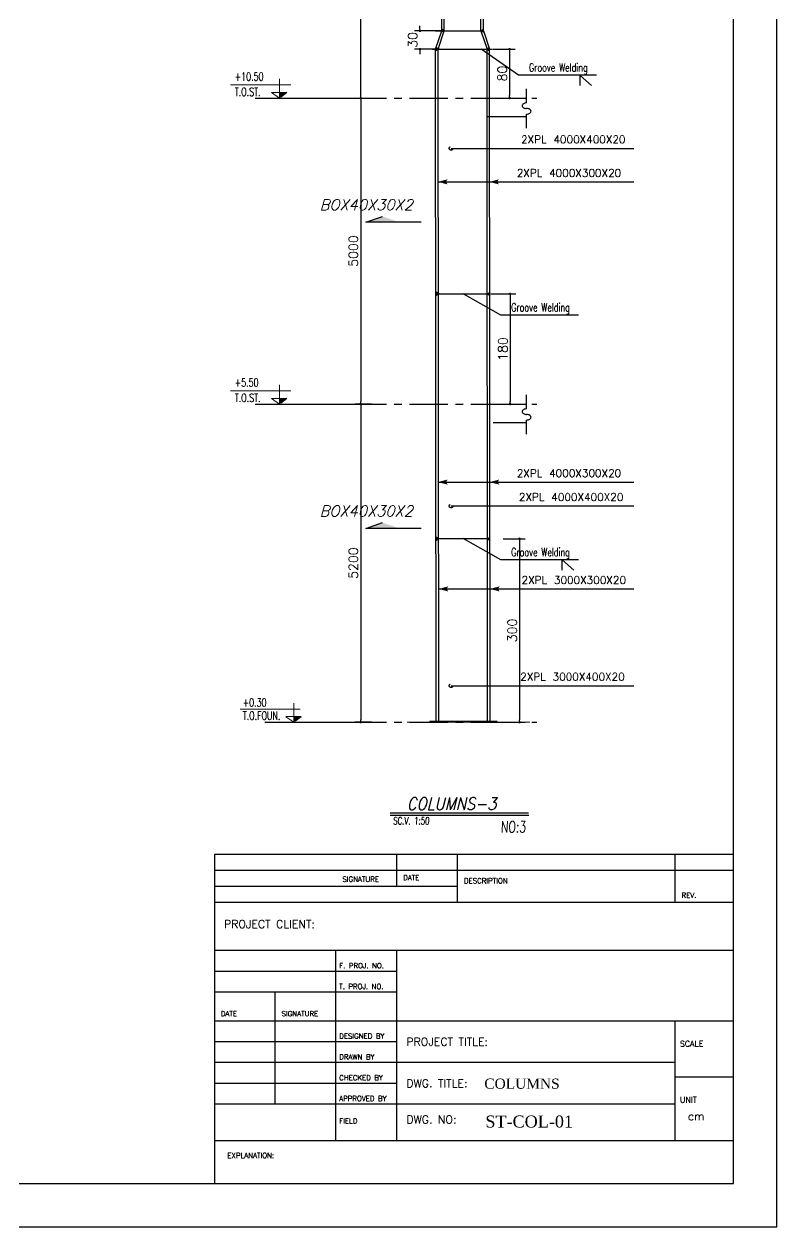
# Model space of a CAD drawing. Header units: inches. Extents: x 1387 to 2676, y -3554 to -2136.
# Drawn here: x 2555.09 to 2579.72, y -2360.71 to -2321.39 of the extents above; entities that cross this region are included whole.
import ezdxf

# ---------------------------------------------------------------- set-up
doc = ezdxf.new("R2010")
doc.units = ezdxf.units.IN
doc.header["$MEASUREMENT"] = 0
doc.linetypes.add('CENTER', pattern=[2, 1.25, -0.25, 0.25, -0.25])
doc.linetypes.add('HIDDEN', pattern=[0.375, 0.25, -0.125])
for name, color, linetype in [('1', 1, 'Continuous'), ('1R', 1, 'Continuous'), ('2H', 2, 'HIDDEN'), ('2Y', 2, 'Continuous'), ('3', 3, 'HIDDEN'), ('3G', 3, 'Continuous'), ('4C', 4, 'Continuous'), ('6M', 6, 'Continuous'), ('AXE', 1, 'CENTER'), ('COL-2', 3, 'Continuous'), ('D', 1, 'Continuous'), ('DIM', 8, 'Continuous'), ('Layer4', 118, 'Continuous'), ('LEVEL', 3, 'HIDDEN'), ('Pich', 2, 'Continuous')]:
    doc.layers.add(name, color=color, linetype=linetype)
doc.layers.add('2', color=2, linetype='Continuous', lineweight=9)
doc.styles.add('ITALICT', font='italict')
doc.styles.add('ROMANC', font='TXT.shx')
doc.styles.add('ROMANS', font='ROMANS')
doc.styles.add('ROMANT', font='romant')
doc.styles.add('style1', font='times.ttf')
doc.dimstyles.new('1-100', dxfattribs={"dimtxt": 0.3, "dimasz": 0.08, "dimexe": 0.18, "dimexo": 0.0625, "dimgap": 0.09, "dimtad": 1, "dimdec": 0, "dimlfac": 1000, "dimdsep": 46, "dimtxsty": 'ROMANT', "dimblk": 'DOT', "dimcen": 0.09, "dimclrd": 1, "dimclre": 1, "dimclrt": 3, "dimadec": 0, "dimazin": 0, "dimtfac": 1, "dimtdec": 0, "dimtix": 1, "dimtofl": 0, "dimtmove": 2, "dimatfit": 3, "dimldrblk": 'DOT', "dimfxl": 1, "dimtolj": 1, "dimarcsym": 0})
doc.dimstyles.new('1-50-2', dxfattribs={"dimtxt": 0.3, "dimasz": 0.08, "dimexe": 0.18, "dimexo": 0.0625, "dimgap": 0.09, "dimtad": 1, "dimdec": 0, "dimlfac": 500, "dimdsep": 46, "dimtxsty": 'ROMANT', "dimblk": 'DOT', "dimcen": 0.09, "dimclrd": 1, "dimclre": 1, "dimclrt": 3, "dimadec": 0, "dimazin": 0, "dimtfac": 1, "dimtdec": 0, "dimtix": 1, "dimtofl": 0, "dimtmove": 2, "dimatfit": 3, "dimldrblk": 'DOT', "dimfxl": 1, "dimtolj": 1, "dimarcsym": 0})

# ---------------------------------------------------------------- blocks, each defined once
blk = doc.blocks.new('DOT')
at = {"layer": 'DIM', "color": 0, "linetype": 'ByBlock'}
blk.add_line((-0.5, 0), (-1, 0), dxfattribs=at)
at = {"layer": 'DIM', "color": 0, "linetype": 'ByBlock', "const_width": 0.5}
blk.add_lwpolyline([(-0.25, 0, 1), (0.25, 0, 1)], format="xyb", close=True, dxfattribs=at)
blk = doc.blocks.new('*D1971')
at = {"layer": 'Defpoints', "color": 0, "transparency": 16777216}
for p in [(2565.943, -2315.808), (2566.104, -2315.808), (2565.943, -2323.808)]:
    blk.add_point(p, dxfattribs=at)
at = {"layer": 'Pich', "color": 1, "lineweight": -2, "transparency": 16777216}
for p, q in [((2566.005, -2315.808), (2566.284, -2315.808)), ((2566.104, -2323.728), (2566.104, -2315.888)), ((2566.005, -2323.808), (2566.284, -2323.808))]:
    blk.add_line(p, q, dxfattribs=at)
at = {"layer": 'Pich', "color": 1, "lineweight": -2, "transparency": 16777216, "xscale": 0.08, "yscale": 0.08, "zscale": 0.08}
for p, rotation in [((2566.104, -2315.808), 90), ((2566.104, -2323.808), 270)]:
    blk.add_blockref('DOT', p, dxfattribs=dict(at, rotation=rotation))
at = {"layer": 'Pich', "color": 3, "transparency": 16777216, "insert": (2565.864, -2319.546), "char_height": 0.3, "attachment_point": 5, "rotation": 90, "style": 'ROMANT'}
blk.add_mtext('\\A1;4000', dxfattribs=at)
blk = doc.blocks.new('_Dot')
at = {"layer": 'DIM', "color": 0, "lineweight": -2}
blk.add_line((-0.5, 0), (-1, 0), dxfattribs=at)
at = {"layer": 'DIM', "color": 0, "const_width": 0.5}
blk.add_lwpolyline([(-0.25, 0, 1), (0.25, 0, 1)], format="xyb", close=True, dxfattribs=at)
blk = doc.blocks.new('*D1972')
at = {"layer": 'Defpoints', "color": 0, "transparency": 16777216}
for p in [(2566.104, -2323.808), (2566.104, -2333.808), (2566.104, -2333.808)]:
    blk.add_point(p, dxfattribs=at)
at = {"layer": 'Pich', "color": 1, "lineweight": -2, "transparency": 16777216}
for p, q in [((2566.104, -2323.888), (2566.104, -2333.728)), ((2566.167, -2323.808), (2566.284, -2323.808)), ((2566.167, -2333.808), (2566.284, -2333.808))]:
    blk.add_line(p, q, dxfattribs=at)
at = {"layer": 'Pich', "color": 1, "lineweight": -2, "transparency": 16777216, "xscale": 0.08, "yscale": 0.08, "zscale": 0.08}
for p, rotation in [((2566.104, -2323.808), 90), ((2566.104, -2333.808), 270)]:
    blk.add_blockref('DOT', p, dxfattribs=dict(at, rotation=rotation))
at = {"layer": 'Pich', "color": 3, "transparency": 16777216, "insert": (2565.864, -2328.808), "char_height": 0.3, "attachment_point": 5, "rotation": 90, "style": 'ROMANT'}
blk.add_mtext('\\A1;5000', dxfattribs=at)
blk = doc.blocks.new('*D1973')
at = {"layer": 'Defpoints', "color": 0, "transparency": 16777216}
for p in [(2566.524, -2333.808), (2566.104, -2344.208), (2566.524, -2344.208)]:
    blk.add_point(p, dxfattribs=at)
at = {"layer": 'Pich', "color": 1, "lineweight": -2, "transparency": 16777216}
for p, q in [((2566.462, -2333.808), (2565.924, -2333.808)), ((2566.104, -2333.888), (2566.104, -2344.128)), ((2566.462, -2344.208), (2565.924, -2344.208))]:
    blk.add_line(p, q, dxfattribs=at)
at = {"layer": 'Pich', "color": 1, "lineweight": -2, "transparency": 16777216, "xscale": 0.08, "yscale": 0.08, "zscale": 0.08}
for p, rotation in [((2566.104, -2333.808), 90), ((2566.104, -2344.208), 270)]:
    blk.add_blockref('DOT', p, dxfattribs=dict(at, rotation=rotation))
at = {"layer": 'Pich', "color": 3, "transparency": 16777216, "insert": (2565.864, -2339.008), "char_height": 0.3, "attachment_point": 5, "rotation": 90, "style": 'ROMANT'}
blk.add_mtext('\\A1;5200', dxfattribs=at)
blk = doc.blocks.new('*D1979')
at = {"layer": 'D', "color": 1, "lineweight": -2, "transparency": 16777216}
for p, q in [((2568.792, -2321.608), (2567.863, -2321.608)), ((2568.043, -2321.528), (2568.043, -2321.448)), ((2568.68, -2322.208), (2567.863, -2322.208)), ((2568.043, -2322.288), (2568.043, -2322.368))]:
    blk.add_line(p, q, dxfattribs=at)
at = {"layer": 'Defpoints', "color": 0, "transparency": 16777216}
for p in [(2568.854, -2321.608), (2568.043, -2322.208), (2568.743, -2322.208, -0.015)]:
    blk.add_point(p, dxfattribs=at)
at = {"layer": 'D', "color": 1, "lineweight": -2, "transparency": 16777216, "xscale": 0.08, "yscale": 0.08, "zscale": 0.08}
for p, rotation in [((2568.043, -2321.608), 270), ((2568.043, -2322.208), 90)]:
    blk.add_blockref('DOT', p, dxfattribs=dict(at, rotation=rotation))
at = {"layer": 'D', "color": 2, "transparency": 16777216, "insert": (2567.803, -2321.908), "char_height": 0.3, "attachment_point": 5, "rotation": 90, "style": 'ROMANS'}
blk.add_mtext('\\A1;30', dxfattribs=at)
blk = doc.blocks.new('*D1980')
at = {"layer": 'D', "color": 1, "lineweight": -2, "transparency": 16777216}
for p, q in [((2570.765, -2338.21), (2571.48, -2338.21)), ((2571.3, -2338.29), (2571.3, -2344.128)), ((2570.865, -2344.208), (2571.48, -2344.208))]:
    blk.add_line(p, q, dxfattribs=at)
at = {"layer": 'Defpoints', "color": 0, "transparency": 16777216}
for p in [(2570.703, -2338.21), (2570.803, -2344.208), (2571.3, -2344.208)]:
    blk.add_point(p, dxfattribs=at)
at = {"layer": 'D', "color": 1, "lineweight": -2, "transparency": 16777216, "xscale": 0.08, "yscale": 0.08, "zscale": 0.08}
for p, rotation in [((2571.3, -2338.21), 90), ((2571.3, -2344.208), 270)]:
    blk.add_blockref('DOT', p, dxfattribs=dict(at, rotation=rotation))
at = {"layer": 'D', "color": 2, "transparency": 16777216, "insert": (2571.06, -2341.209), "char_height": 0.3, "attachment_point": 5, "rotation": 90, "style": 'ROMANS'}
blk.add_mtext('\\A1;300', dxfattribs=at)
blk = doc.blocks.new('*D1981')
at = {"layer": 'D', "color": 1, "lineweight": -2, "transparency": 16777216}
for p, q in [((2570.438, -2322.208), (2571.153, -2322.208)), ((2570.973, -2322.288), (2570.973, -2323.728)), ((2570.558, -2323.808), (2571.153, -2323.808))]:
    blk.add_line(p, q, dxfattribs=at)
at = {"layer": 'Defpoints', "color": 0, "transparency": 16777216}
for p in [(2570.375, -2322.208), (2570.495, -2323.808), (2570.973, -2323.808)]:
    blk.add_point(p, dxfattribs=at)
at = {"layer": 'D', "color": 1, "lineweight": -2, "transparency": 16777216, "xscale": 0.08, "yscale": 0.08, "zscale": 0.08}
for p, rotation in [((2570.973, -2322.208), 90), ((2570.973, -2323.808), 270)]:
    blk.add_blockref('DOT', p, dxfattribs=dict(at, rotation=rotation))
at = {"layer": 'D', "color": 2, "transparency": 16777216, "insert": (2570.733, -2323.008), "char_height": 0.3, "attachment_point": 5, "rotation": 90, "style": 'ROMANS'}
blk.add_mtext('\\A1;80', dxfattribs=at)
blk = doc.blocks.new('*D1978')
at = {"layer": 'D', "color": 1, "lineweight": -2, "transparency": 16777216}
for p, q in [((2570.358, -2330.21), (2571.173, -2330.21)), ((2570.993, -2330.29), (2570.993, -2333.728)), ((2570.558, -2333.808), (2571.173, -2333.808))]:
    blk.add_line(p, q, dxfattribs=at)
at = {"layer": 'Defpoints', "color": 0, "transparency": 16777216}
for p in [(2570.295, -2330.21, -0.015), (2570.495, -2333.808, -0.015), (2570.993, -2333.808)]:
    blk.add_point(p, dxfattribs=at)
at = {"layer": 'D', "color": 1, "lineweight": -2, "transparency": 16777216, "xscale": 0.08, "yscale": 0.08, "zscale": 0.08}
for p, rotation in [((2570.993, -2330.21), 90), ((2570.993, -2333.808), 270)]:
    blk.add_blockref('DOT', p, dxfattribs=dict(at, rotation=rotation))
at = {"layer": 'D', "color": 2, "transparency": 16777216, "insert": (2570.753, -2332.009), "char_height": 0.3, "attachment_point": 5, "rotation": 90, "style": 'ROMANS'}
blk.add_mtext('\\A1;180', dxfattribs=at)

msp = doc.modelspace()

# ---------------------------------------------------------------- hatches: boundary and pattern name
at = {"layer": '1R'}
h = msp.add_hatch(color=256, dxfattribs=at)
h.dxf.hatch_style = 1
h.paths.add_polyline_path([(2568.7548974, -2321.55064041), (2568.7548974, -2321.6077692), (2568.8348974, -2321.6077692)])
h.paths.add_polyline_path([(2568.8348974, -2321.6077692), (2568.7548974, -2321.6077692), (2568.73774458, -2321.65922766)])
h = msp.add_hatch(color=256, dxfattribs=at)
h.dxf.hatch_style = 1
h.paths.add_polyline_path([(2570.1148974, -2321.55064041), (2570.1148974, -2321.6077692), (2570.0348974, -2321.6077692)])
h.paths.add_polyline_path([(2570.0348974, -2321.6077692), (2570.1148974, -2321.6077692), (2570.12984266, -2321.65260497)])
h = msp.add_hatch(color=256, dxfattribs=at)
h.dxf.hatch_style = 1
h.paths.add_polyline_path([(2568.57172446, -2322.15728803), (2568.5548974, -2322.2077692), (2568.6348974, -2322.2077692)])
h.paths.add_polyline_path([(2568.6348974, -2322.2077692), (2568.5548974, -2322.2077692), (2568.5548974, -2322.26489798)])
h = msp.add_hatch(color=256, dxfattribs=at)
h.dxf.hatch_style = 1
h.paths.add_polyline_path([(2570.29817565, -2322.15760395), (2570.3148974, -2322.2077692), (2570.2348974, -2322.2077692)])
h.paths.add_polyline_path([(2570.2348974, -2322.2077692), (2570.3148974, -2322.2077692), (2570.3148974, -2322.26489798)])
h = msp.add_hatch(color=256, dxfattribs=at)
h.dxf.hatch_style = 1
h.paths.add_polyline_path([(2568.5748974, -2330.15463112), (2568.5748974, -2330.2077692), (2568.6548974, -2330.2077692)])
h.paths.add_polyline_path([(2568.6548974, -2330.2077692), (2568.5748974, -2330.2077692), (2568.5748974, -2330.26489798)])
h = msp.add_hatch(color=256, dxfattribs=at)
h.dxf.hatch_style = 1
h.paths.add_polyline_path([(2570.3348974, -2330.15496367), (2570.3348974, -2330.2077692), (2570.2548974, -2330.2077692)])
h.paths.add_polyline_path([(2570.2548974, -2330.2077692), (2570.3348974, -2330.2077692), (2570.3348974, -2330.26489798)])
h = msp.add_hatch(color=256, dxfattribs=at)
h.dxf.hatch_style = 1
h.paths.add_polyline_path([(2568.5748974, -2338.15463112), (2568.5748974, -2338.2077692), (2568.6548974, -2338.2077692)])
h.paths.add_polyline_path([(2568.6548974, -2338.2077692), (2568.5748974, -2338.2077692), (2568.5748974, -2338.26489798)])
h = msp.add_hatch(color=256, dxfattribs=at)
h.dxf.hatch_style = 1
h.paths.add_polyline_path([(2570.3348974, -2338.15496367), (2570.3348974, -2338.2077692), (2570.2548974, -2338.2077692)])
h.paths.add_polyline_path([(2570.2548974, -2338.2077692), (2570.3348974, -2338.2077692), (2570.3348974, -2338.26489798)])
at = {"layer": 'COL-2'}
msp.add_hatch(color=256, dxfattribs=at).paths.add_polyline_path([(2570.56694532, -2344.1726692), (2568.36338782, -2344.1726692), (2568.36338782, -2344.2077692), (2570.56694532, -2344.2077692)])

# ---------------------------------------------------------------- linework, layer by layer
at = {"layer": '1'}
for p, q in [((2569.0612042, -2325.45129038), (2575.03721165, -2325.45129038)), ((2568.63144607, -2326.54669018, -0.01273635), (2575.03721165, -2326.54679032)), ((2568.63489727, -2336.35937583, 0.00000105), (2575.03721165, -2336.35947856)), ((2569.0612042, -2337.14041413), (2575.03721165, -2337.14041413)), ((2568.6548974, -2339.85179713, -0.16682979), (2575.03721165, -2339.85179713)), ((2569.0612042, -2343.01413562), (2575.03721165, -2343.01413562)), ((2561.31999673, -2348.53458012), (2561.31999673, -2359.28969763)), ((2561.31999673, -2348.53458012), (2561.31999673, -2357.87711408)), ((2578.30094543, -2348.53458012), (2561.31999673, -2348.53458012)), ((2567.28423837, -2349.5809383), (2567.28423837, -2348.53458012)), ((2569.27231892, -2350.10411739), (2569.27231892, -2348.53458012)), ((2576.38755456, -2350.10411739), (2576.38755456, -2348.53458012)), ((2578.30094543, -2349.05775921), (2561.31999673, -2349.05775921)), ((2569.27231892, -2349.5809383), (2561.31999673, -2349.5809383)), ((2578.30094543, -2350.10411739), (2561.31999673, -2350.10411739)), ((2578.30094543, -2351.67365466), (2561.31999673, -2351.67365466)), ((2565.29615783, -2357.87711408), (2565.29615783, -2351.67365466)), ((2567.28423837, -2357.87711408), (2567.28423837, -2351.67365466)), ((2567.28423837, -2352.35378748), (2561.31999673, -2352.35378748)), ((2567.28423837, -2353.0339203), (2561.31999673, -2353.0339203)), ((2563.30807728, -2356.69617394), (2563.30807728, -2353.0339203)), ((2567.28423837, -2353.97564266), (2561.31999673, -2353.97564266)), ((2578.30094543, -2353.97564266), (2567.28423837, -2353.97564266)), ((2576.38755456, -2357.87711408), (2576.38755456, -2353.97564266)), ((2567.28423837, -2354.65577548), (2561.31999673, -2354.65577548)), ((2576.38755456, -2355.3359083), (2561.31999673, -2355.3359083)), ((2578.30094543, -2355.80676948), (2576.38755456, -2355.80676948)), ((2567.28423837, -2356.01604112), (2561.31999673, -2356.01604112)), ((2567.28423837, -2356.69617394), (2561.31999673, -2356.69617394)), ((2576.38755456, -2356.69617394), (2567.28423837, -2356.69617394)), ((2561.31999673, -2357.87711408), (2578.30094543, -2357.87711408))]:
    msp.add_line(p, q, dxfattribs=at)
msp.add_lwpolyline([(2578.30094543, -2359.28969763), (2578.30094543, -2278.02134746), (2521.6679488, -2278.02134746), (2521.6679488, -2359.28969763)], close=True, dxfattribs=at)
at = {"layer": '1R'}
for p, q in [((2568.5548974, -2321.6077692), (2569.9148974, -2321.6077692)), ((2568.8348974, -2321.6077692, 0.01499996), (2568.73774458, -2321.65922766)), ((2568.8348974, -2321.6077692, 0.01499996), (2568.7548974, -2321.55064041, 0.01499996)), ((2568.7548974, -2321.6077692, 0.01499996), (2570.1148974, -2321.6077692, 0.01499996)), ((2570.0348974, -2321.6077692, 0.01499996), (2570.1148974, -2321.55064041, 0.01499996)), ((2570.0348974, -2321.6077692, 0.01499996), (2570.12984266, -2321.65260497)), ((2568.4548974, -2322.2077692), (2570.4148974, -2322.2077692)), ((2568.4548974, -2322.2077692), (2570.4148974, -2322.2077692)), ((2568.4548974, -2322.2077692), (2570.2148974, -2322.2077692)), ((2568.4548974, -2322.2077692), (2570.2148974, -2322.2077692)), ((2568.6348974, -2322.2077692, 0.01499996), (2568.5548974, -2322.26489798, 0.01499996)), ((2568.6348974, -2322.2077692, 0.01499996), (2568.57172446, -2322.15728803)), ((2568.6548974, -2322.2077692), (2570.2148974, -2322.2077692)), ((2571.26468967, -2323.06472918, 0.02999992), (2570.04538573, -2322.2077692)), ((2570.2348974, -2322.2077692), (2570.29817565, -2322.15760395)), ((2570.2348974, -2322.2077692), (2570.3148974, -2322.26489798)), ((2573.81195444, -2323.06472918, 0.02999992), (2571.26468967, -2323.06472918, 0.02999992)), ((2568.6548974, -2330.2077692), (2568.5748974, -2330.15463112)), ((2568.6548974, -2330.2077692), (2568.5748974, -2330.26489798)), ((2568.6548974, -2330.2077692), (2570.2148974, -2330.2077692)), ((2568.6548974, -2330.2077692), (2570.3348974, -2330.2077692)), ((2568.6548974, -2330.2077692), (2570.3348974, -2330.2077692)), ((2568.6548974, -2330.2077692), (2570.2148974, -2330.2077692)), ((2568.6548974, -2330.2077692), (2570.2148974, -2330.2077692)), ((2570.68301894, -2330.90441907), (2569.4548974, -2330.2077692)), ((2570.2548974, -2330.2077692), (2570.3348974, -2330.15496367)), ((2570.2548974, -2330.2077692), (2570.3348974, -2330.26489798)), ((2573.23028371, -2330.90441907), (2570.68301894, -2330.90441907)), ((2568.6548974, -2338.2077692), (2568.5748974, -2338.15463112)), ((2570.2548974, -2338.2077692), (2570.3348974, -2338.15496367)), ((2568.6548974, -2338.2077692), (2568.5748974, -2338.26489798)), ((2568.6548974, -2338.2077692), (2570.3348974, -2338.2077692)), ((2568.6548974, -2338.2077692), (2570.3348974, -2338.2077692)), ((2568.6548974, -2338.2077692), (2570.2148974, -2338.2077692)), ((2568.6548974, -2338.2077692), (2570.2148974, -2338.2077692)), ((2570.68301894, -2338.90441907), (2569.4548974, -2338.2077692)), ((2570.2548974, -2338.2077692), (2570.3348974, -2338.26489798)), ((2573.23028371, -2338.90441907), (2570.68301894, -2338.90441907))]:
    msp.add_line(p, q, dxfattribs=at)
at = {"layer": '2'}
for p, q in [((2563.44665948, -2323.8077692), (2563.44665948, -2323.18333853)), ((2563.81656638, -2323.37965528), (2561.84491331, -2323.37965528)), ((2563.44665948, -2323.8077692), (2563.18661462, -2323.62760634)), ((2563.18668121, -2323.6228955), (2563.68676749, -2323.6228955)), ((2563.81656638, -2333.37965528), (2561.84491331, -2333.37965528)), ((2563.44665948, -2333.8077692), (2563.44665948, -2333.18333853)), ((2563.44665948, -2333.8077692), (2563.18661462, -2333.62760634)), ((2563.18668121, -2333.6228955), (2563.68676749, -2333.6228955)), ((2563.91596067, -2344.2077692), (2563.91596067, -2343.58333853)), ((2564.12880666, -2343.77965528), (2562.1571536, -2343.77965528)), ((2563.91596067, -2344.2077692), (2563.65591581, -2344.02760634)), ((2563.6559824, -2344.0228955), (2564.15606868, -2344.0228955)), ((2567.62787917, -2344.2077692), (2571.63810804, -2344.2077692)), ((2568.36338782, -2344.1726692), (2570.56738782, -2344.1726692))]:
    msp.add_line(p, q, dxfattribs=at)
at = {"layer": '2H'}
for p, q in [((2563.68670089, -2323.62760634), (2563.44665948, -2323.8077692)), ((2563.68670089, -2333.62760634), (2563.44665948, -2333.8077692)), ((2564.15600208, -2344.02760634), (2563.91596067, -2344.2077692))]:
    msp.add_line(p, q, dxfattribs=at)
at = {"layer": '2Y'}
for p, q in [((2573.27764347, -2323.40060671, 0.02999992), (2573.27764347, -2323.06560151, 0.02999992)), ((2573.27764347, -2323.06560151, 0.02999992), (2573.65234599, -2323.40060671, 0.02999992)), ((2571.53028844, -2323.96621595), (2571.53028844, -2323.51059283)), ((2571.53028844, -2324.79216283), (2571.53028844, -2324.33157835)), ((2571.53028844, -2333.96621595), (2571.53028844, -2333.51059283)), ((2571.53028844, -2334.79216283), (2571.53028844, -2334.33157835)), ((2572.69597274, -2339.24029659), (2572.69597274, -2338.9052914)), ((2572.69597274, -2338.9052914), (2573.07067526, -2339.24029659))]:
    msp.add_line(p, q, dxfattribs=at)
for centre, radius, start, end in [((2571.48674825, -2324.08347878), 0.10735174, 122.529539564, 146.998455308), ((2571.51304272, -2324.1247059), 0.15625036, 104.798504111, 122.529539564), ((2571.53028844, -2324.18998524), 0.22376929, 89.999999997, 104.798504111), ((2571.44683387, -2324.05755655), 0.05975846, 146.998455309, 180.000000002), ((2571.44683387, -2324.05755655), 0.05975846, 180, 213.001544691), ((2571.48674825, -2324.03163432), 0.10735174, 213.001544691, 237.470460436), ((2571.51304272, -2323.99040719), 0.15625036, 237.470460436, 255.201495889), ((2571.53028844, -2323.92512786), 0.22376929, 255.201495886, 270), ((2571.53028844, -2324.37266644), 0.22376929, 75.201495889, 90.000000003), ((2571.53028844, -2324.10780906), 0.22376929, 270, 284.798504111), ((2571.54753416, -2324.3073871), 0.15625036, 57.470460432, 75.201495886), ((2571.54753416, -2324.17308839), 0.15625036, 284.798504111, 302.529539564), ((2571.57382862, -2324.26615998), 0.10735174, 33.001544692, 57.470460436), ((2571.57382862, -2324.21431551), 0.10735174, 302.529539564, 326.998455308), ((2571.613743, -2324.24023775), 0.05975846, 0.000000001, 33.001544692), ((2571.613743, -2324.24023775), 0.05975846, 326.998455309, 0), ((2571.44683387, -2334.05755655), 0.05975846, 146.998455309, 180.000000002), ((2571.44683387, -2334.05755655), 0.05975846, 180, 213.001544691), ((2571.48674825, -2334.08347878), 0.10735174, 122.529539564, 146.998455308), ((2571.48674825, -2334.03163432), 0.10735174, 213.001544691, 237.470460436), ((2571.51304272, -2334.1247059), 0.15625036, 104.798504111, 122.529539564), ((2571.51304272, -2333.99040719), 0.15625036, 237.470460436, 255.201495889), ((2571.53028844, -2334.18998524), 0.22376929, 89.999999997, 104.798504111), ((2571.53028844, -2333.92512786), 0.22376929, 255.201495886, 270), ((2571.53028844, -2334.37266644), 0.22376929, 75.201495889, 90.000000003), ((2571.54753416, -2334.3073871), 0.15625036, 57.470460432, 75.201495886), ((2571.57382862, -2334.26615998), 0.10735174, 33.001544692, 57.470460436), ((2571.613743, -2334.24023775), 0.05975846, 0.000000001, 33.001544692), ((2571.53028844, -2334.10780906), 0.22376929, 270, 284.798504111), ((2571.54753416, -2334.17308839), 0.15625036, 284.798504111, 302.529539564), ((2571.57382862, -2334.21431551), 0.10735174, 302.529539564, 326.998455308), ((2571.613743, -2334.24023775), 0.05975846, 326.998455309, 0)]:
    msp.add_arc(centre, radius, start, end, dxfattribs=at)
at = {"layer": '3'}
for centre in [(2569.0612042, -2325.45129038), (2569.0612042, -2337.14041413), (2569.0612042, -2343.01413562)]:
    msp.add_circle(centre, 0.06, dxfattribs=at)
for points in [[(2563.44665948, -2323.8077692), (2563.68670089, -2323.62760634), (2563.44665948, -2323.62760634)], [(2568.63144607, -2326.54669018, -0.01273635), (2568.88868138, -2326.54669018, -0.01273635), (2568.94508074, -2326.46263417, -0.01273635)], [(2568.63144607, -2326.54669018, -0.01273635), (2568.88868138, -2326.54669018, -0.01273635), (2568.94508074, -2326.63074618, -0.01273635)], [(2570.31144607, -2326.54669018, -0.01273635), (2570.56868138, -2326.54669018, -0.01273635), (2570.62508074, -2326.46263417, -0.01273635)], [(2570.31144607, -2326.54669018, -0.01273635), (2570.56868138, -2326.54669018, -0.01273635), (2570.62508074, -2326.63074618, -0.01273635)], [(2563.44665948, -2333.8077692), (2563.68670089, -2333.62760634), (2563.44665948, -2333.62760634)], [(2568.63489727, -2336.35937583, 0.00000105), (2568.89213258, -2336.35937583, 0.00000105), (2568.94853193, -2336.27531982, 0.00000105)], [(2568.63489727, -2336.35937583, 0.00000105), (2568.89213258, -2336.35937583, 0.00000105), (2568.94853193, -2336.44343184, 0.00000105)], [(2570.32481843, -2336.35947856, -0.11923198), (2570.58205374, -2336.35947856, -0.11923198), (2570.63845309, -2336.27542255, -0.11923198)], [(2570.32481843, -2336.35947856, -0.11923198), (2570.58205374, -2336.35947856, -0.11923198), (2570.63845309, -2336.44353456, -0.11923198)], [(2568.6548974, -2339.85179713, -0.16682979), (2568.91213271, -2339.85179713, -0.16682979), (2568.96853206, -2339.76774112, -0.16682979)], [(2568.6548974, -2339.85179713, -0.16682979), (2568.91213271, -2339.85179713, -0.16682979), (2568.96853206, -2339.93585314, -0.16682979)], [(2570.3348974, -2339.85179713, -0.16682979), (2570.59213271, -2339.85179713, -0.16682979), (2570.64853206, -2339.76774112, -0.16682979)], [(2570.3348974, -2339.85179713, -0.16682979), (2570.59213271, -2339.85179713, -0.16682979), (2570.64853206, -2339.93585314, -0.16682979)], [(2563.91596067, -2344.2077692), (2564.15600208, -2344.02760634), (2563.91596067, -2344.02760634)]]:
    msp.add_solid(points, dxfattribs=at)
at = {"layer": '3G'}
for p, q in [((2568.7548974, -2321.6077692, 0.01499996), (2568.7748974, -2290.5077692, 0.01499996)), ((2568.8348974, -2321.6077692, 0.01499996), (2568.8548974, -2290.5077692, 0.01499996)), ((2570.0348974, -2321.6077692, 0.01499996), (2570.0548974, -2290.5077692, 0.01492132)), ((2570.0348974, -2321.6077692, 0.01499996), (2570.0548974, -2290.5077692, 0.01492132)), ((2570.1148974, -2321.6077692, 0.01499996), (2570.1348974, -2290.5077692, 0.01492132)), ((2568.5548974, -2322.2077692), (2568.7548974, -2321.6077692)), ((2568.6348974, -2322.2077692), (2568.8348974, -2321.6077692)), ((2570.0348974, -2321.6077692), (2570.2348974, -2322.2077692)), ((2570.1148974, -2321.6077692), (2570.3148974, -2322.2077692)), ((2568.5748974, -2344.2077692, -0.1994995), (2568.5548974, -2322.2077692)), ((2568.6548974, -2344.2077692, -0.1994995), (2568.6348974, -2322.2077692)), ((2570.2548974, -2344.2077692, -0.1994995), (2570.2348974, -2322.2077692)), ((2570.2548974, -2344.2077692, -0.1994995), (2570.2348974, -2322.2077692)), ((2570.3348974, -2344.2077692, -0.1994995), (2570.3148974, -2322.2077692)), ((2570.2348974, -2323.8077692), (2571.53028844, -2323.8077692)), ((2570.2348974, -2324.4077692), (2571.53028844, -2324.4077692)), ((2566.2746465, -2327.86837832), (2566.81857931, -2327.67481152)), ((2568.07752589, -2327.86837832), (2566.2746465, -2327.86837832)), ((2570.4348974, -2333.8077692), (2571.53028844, -2333.8077692)), ((2570.4348974, -2334.4077692), (2571.53028844, -2334.4077692)), ((2566.2746465, -2337.87666911), (2566.81857931, -2337.68310231)), ((2568.07752589, -2337.87666911), (2566.2746465, -2337.87666911)), ((2567.06258903, -2347.24716056), (2571.5994343, -2347.24716056))]:
    msp.add_line(p, q, dxfattribs=at)
for points in [[(2566.2746465, -2327.86837832), (2566.81857931, -2327.67481152), (2566.81857931, -2327.86837832)], [(2567.36251212, -2327.86837832), (2566.81857931, -2327.67481152), (2566.81857931, -2327.86837832)], [(2566.2746465, -2337.87666911), (2566.81857931, -2337.68310231), (2566.81857931, -2337.87666911)], [(2567.36251212, -2337.87666911), (2566.81857931, -2337.68310231), (2566.81857931, -2337.87666911)]]:
    msp.add_solid(points, dxfattribs=at)
at = {"layer": '6M', "color": 4}
msp.add_line((2567.06258903, -2347.171877), (2571.59302382, -2347.171877), dxfattribs=at)
at = {"layer": 'AXE'}
for p, q in [((2563.70050141, -2323.8077692, -0.01499996), (2571.86414269, -2323.8077692, -0.01499996)), ((2563.70050141, -2333.8077692), (2571.86414269, -2333.8077692)), ((2563.70050141, -2344.2077692), (2571.86414269, -2344.2077692))]:
    msp.add_line(p, q, dxfattribs=at)
at = {"layer": 'COL-2'}
msp.add_line((2568.36338782, -2344.1726692), (2568.36338782, -2344.2077692), dxfattribs=at)
at = {"layer": 'D'}
for p, q in [((2562.65404696, -2323.8077692), (2564.80440776, -2323.8077692)), ((2563.66005394, -2323.8077692), (2565.81041474, -2323.8077692)), ((2562.65404696, -2333.8077692), (2564.80440776, -2333.8077692)), ((2563.66005394, -2333.8077692), (2565.81041474, -2333.8077692)), ((2562.96628724, -2344.2077692), (2565.11664804, -2344.2077692)), ((2563.97229422, -2344.2077692), (2566.12265502, -2344.2077692))]:
    msp.add_line(p, q, dxfattribs=at)
at = {"layer": 'Layer4'}
msp.add_lwpolyline([(2520.25212388, -2276.60552254), (2520.25212388, -2360.70552254), (2579.71677035, -2360.70552254), (2579.71677035, -2276.60552254)], close=True, dxfattribs=at)

# ---------------------------------------------------------------- texts
at = {"layer": '1'}
for s, height, style, p in [('SIGNATURE', 0.167417309, 'ROMANS', (2565.50542946, -2349.42398457)), ('DATE', 0.167417309, 'ROMANS', (2567.49351001, -2349.37166666)), ('DESCRIPTION', 0.1674173092, 'ROMANS', (2569.48159056, -2349.47630248)), ('REV.', 0.167417309, 'ROMANS', (2576.5968262, -2349.94716366)), ('PROJECT CLIENT:', 0.2615895456, 'ROMANS', (2561.63390419, -2350.93846609)), ('F. PROJ. NO.', 0.1674173092, 'ROMANS', (2565.40079365, -2352.24915166)), ('T. PROJ. NO.', 0.1674173092, 'ROMANS', (2565.40079365, -2352.92928448)), ('DATE', 0.167417309, 'ROMANS', (2561.52926837, -2353.81868894)), ('SIGNATURE', 0.167417309, 'ROMANS', (2563.51734892, -2353.81868894)), ('DESIGNED BY', 0.1674173092, 'ROMANS', (2565.40079365, -2354.55113966)), ('PROJECT TITLE:', 0.2615895456, 'ROMANS', (2567.59814583, -2354.78278307)), ('SCALE', 0.188344473, 'ROMANS', (2576.54450829, -2354.81272921)), ('DRAWN BY', 0.167417309, 'ROMANS', (2565.40079365, -2355.23127248)), ('CHECKED BY', 0.167417309, 'ROMANS', (2565.40079365, -2355.9114053)), ('COLUMNS', 0.333526671, 'style1', (2570.14730268, -2356.18919422)), ('DWG. TITLE:', 0.2615895456, 'ROMANS', (2567.59814583, -2356.14304871)), ('APPROVED BY', 0.1674173092, 'ROMANS', (2565.40079365, -2356.59153812)), ('UNIT', 0.188344473, 'ROMANS', (2576.54450829, -2356.64385603)), ('FIELD', 0.167417309, 'ROMANS', (2565.40079365, -2357.32398885)), ('DWG. NO:', 0.261589546, 'ROMANS', (2567.59814583, -2357.32398885)), ('ST-COL-01', 0.392384318, 'style1', (2570.18199682, -2357.45587472)), ('cm', 0.261589546, 'ROMANS', (2576.80609783, -2357.21935303)), ('EXPLANATION:', 0.1674173092, 'ROMANS', (2561.74409658, -2358.45272792))]:
    msp.add_text(s, height=height, dxfattribs=dict(at, style=style)).set_placement(p)
at = {"layer": '2Y', "style": 'ROMANC'}
for s, p in [('2XPL 4000X400X20', (2571.34880146, -2325.28563331)), ('2XPL 4000X300X20', (2571.20754774, -2326.38113325)), ('2XPL 4000X300X20', (2571.20754774, -2336.19382149)), ('2XPL 4000X400X20', (2571.27742885, -2336.97475707)), ('2XPL 3000X300X20', (2571.36430364, -2339.68614006)), ('2XPL 3000X400X20', (2571.32214476, -2342.84847855))]:
    msp.add_text(s, height=0.2499993062, dxfattribs=at).set_placement(p)
at = {"layer": '3', "style": 'ROMANS', "oblique": 3, "width": 0.7}
for s, height, p in [('SC.V. 1:50', 0.24, (2567.16255403, -2347.54755474)), ('NO:3', 0.3696, (2570.68286813, -2347.81197163))]:
    msp.add_text(s, height=height, dxfattribs=at).set_placement(p)
at = {"layer": '3G', "style": 'ITALICT'}
for p in [(2564.76544827, -2327.4708092), (2564.76544827, -2337.47909998)]:
    msp.add_text('BOX40X30X2', height=0.35, dxfattribs=at).set_placement(p)
at = {"layer": '4C', "style": 'ITALICT', "width": 0.88}
msp.add_text('COLUMNS-3', height=0.4, dxfattribs=at).set_placement((2567.6135891, -2347.07407556))
at = {"layer": 'LEVEL', "style": 'ROMANS', "width": 0.7}
for s, p in [('Groove Welding', (2571.60850159, -2322.94316473, 0.02999992)), ('+10.50', (2561.98571154, -2323.24002116)), ('T.O.ST.  ', (2561.98571154, -2323.74126807)), ('Groove Welding', (2571.02683086, -2330.78285462)), ('+5.50', (2561.98571154, -2333.24002116)), ('T.O.ST.  ', (2561.98571154, -2333.74126807)), ('Groove Welding', (2571.02683086, -2338.78285462)), ('+0.30', (2562.24580962, -2343.6987166)), ('T.O.FOUN.', (2562.24580962, -2344.12827395))]:
    msp.add_text(s, height=0.27, dxfattribs=at).set_placement(p)

# ---------------------------------------------------------------- dimensions: what is measured, and where the dimension line sits
at = {"layer": 'D'}
for base, p1, p2, text, picture, middle in [((2568.04309793, -2322.2077692, 0.02999992), (2568.85416041, -2321.6077692, 0.02999992), (2568.74259704, -2322.2077692, 0.01499996), '30', '*D1979', (2567.80309793, -2321.9077692, 0.02999992)), ((2570.9728483, -2323.8077692), (2570.37545791, -2322.2077692), (2570.49545791, -2323.8077692), '80', '*D1981', (2570.7328483, -2323.0077692)), ((2570.9928483, -2333.8077692, 0.01499996), (2570.29545791, -2330.20960802), (2570.49545791, -2333.8077692), '180', '*D1978', (2570.7528483, -2332.00868861, 0.01499996)), ((2571.30026388, -2344.2077692), (2570.70287349, -2338.20960802), (2570.80287349, -2344.2077692), '300', '*D1980', (2571.06026388, -2341.20868861))]:
    dim = msp.add_linear_dim(base=base, p1=p1, p2=p2, angle=90, text=text, dimstyle='1-100', override={"dimtxsty": 'ROMANS', "dimclrt": 2, "dimtmove": 1}, dxfattribs=at)
    dim.commit()
    dim.dimension.update_dxf_attribs({"geometry": picture, "text_midpoint": middle})
at = {"layer": 'Pich'}
dim = msp.add_linear_dim(base=(2566.10412704, -2315.8077692), p1=(2565.94265132, -2323.8077692), p2=(2565.94265132, -2315.8077692), angle=90, dimstyle='1-50-2', dxfattribs=at)
dim.commit()
dim.dimension.update_dxf_attribs({"geometry": '*D1971', "text_midpoint": (2565.86412704, -2319.54611715), "dimtype": 160})
for base, p1, p2, picture, middle in [((2566.10412704, -2333.8077692), (2566.10412704, -2323.8077692), (2566.10412704, -2333.8077692), '*D1972', (2565.86412704, -2328.8077692)), ((2566.10412704, -2344.2077692), (2566.52412704, -2333.8077692), (2566.52412704, -2344.2077692), '*D1973', (2565.86412704, -2339.0077692))]:
    dim = msp.add_linear_dim(base=base, p1=p1, p2=p2, angle=90, dimstyle='1-50-2', dxfattribs=at)
    dim.commit()
    dim.dimension.update_dxf_attribs({"geometry": picture, "text_midpoint": middle})

doc.saveas('drawing.dxf')
